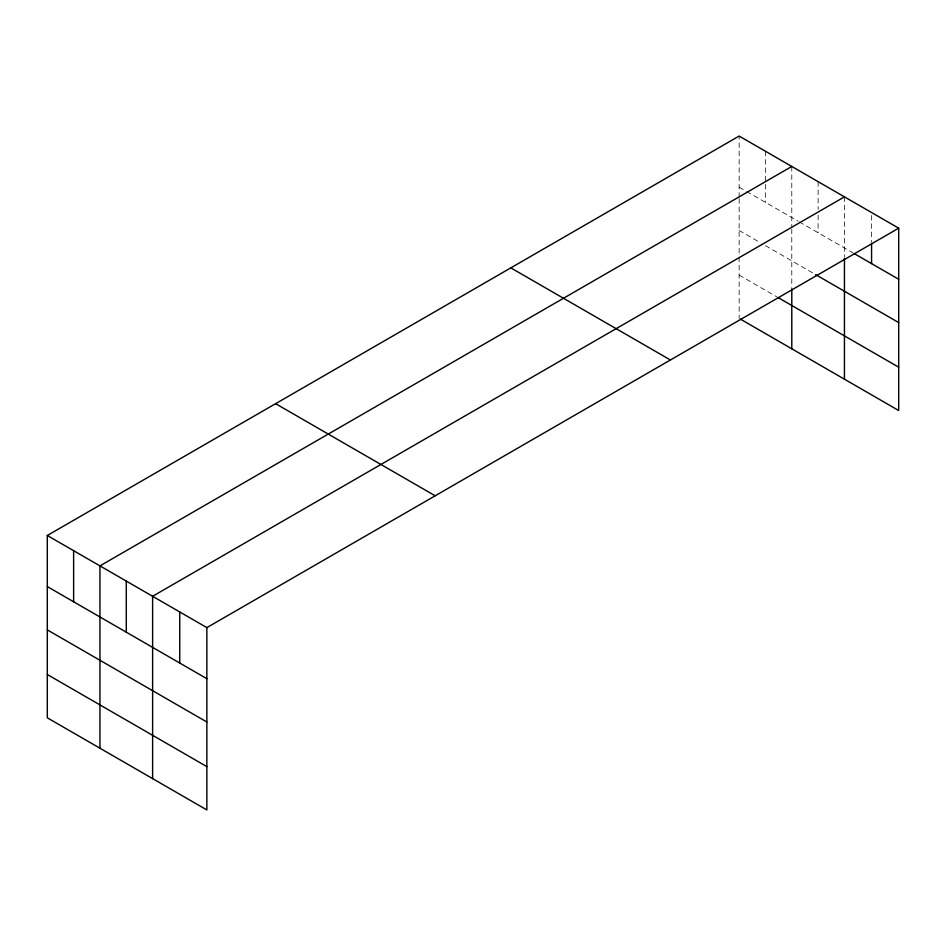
<?xml version="1.0" encoding="UTF-8"?>
<svg xmlns="http://www.w3.org/2000/svg" width="946" height="946" viewBox="0 0 946 946"><rect width="100%" height="100%" fill="white"/><g stroke="black" fill="none" stroke-linecap="round" stroke-linejoin="round"><path stroke-width="0.71" stroke-dasharray="4.73 3.55" d="M739.133 198.695L739.133 255.562M739.133 197.253L739.133 136.058M739.133 187.142L745.401 190.761M746.654 191.494L798.057 221.163M799.311 221.896L853.079 252.937M739.133 230.457L760.454 242.767M765.468 245.653L815.618 274.612M739.133 275.085L776.749 296.796M871.573 215.44L871.573 241.715M844.447 196.863L844.447 256.614M818.124 181.656L818.124 209.397M818.124 215.227L818.124 232.751M791.79 166.461L791.79 227.655M791.79 229.098L791.79 287.348M765.468 151.254L765.468 202.349M739.133 256.957L739.133 318.388"/><path stroke-width="1.42" d="M47.3 535.483L206.867 627.612L206.867 809.942L47.3 717.813L47.3 535.483L739.133 136.058L898.7 228.187L898.7 410.517L740.387 319.109M791.79 166.461L99.957 565.885L99.957 748.215M844.447 196.863L152.613 596.287L152.613 778.617M206.867 627.612L898.7 228.187M854.309 253.646L898.7 279.271M815.618 274.612L898.7 322.586M778.002 297.517L898.7 367.202M510.828 267.872L670.395 359.988M275.605 403.67L435.172 495.799M47.3 586.579L206.867 678.696M47.3 629.882L206.867 722.011M47.3 674.51L206.867 766.627M871.573 243.169L871.573 263.615M844.447 258.057L844.447 379.192M791.79 288.743L791.79 348.79M179.74 611.944L179.74 663.04M126.279 581.092L126.279 632.176M73.622 550.69L73.622 601.774"/></g></svg>
